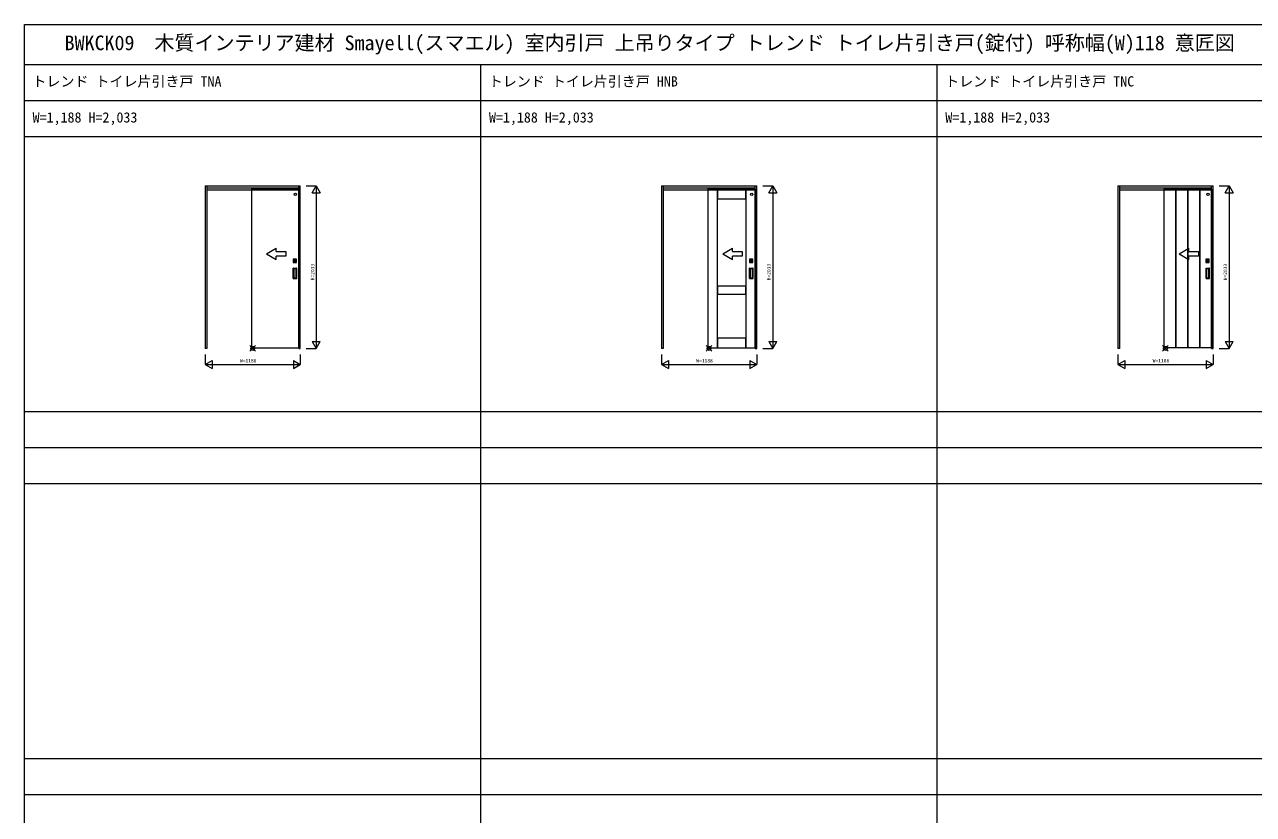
# Model space of a CAD drawing. Units: millimetres, scale not verified. Extents: x -14341 to 14341, y -10000 to 10000.
# Drawn here: x -14341 to 1008, y 130 to 10000 of the extents above; entities that cross this region are included whole.
import ezdxf
from ezdxf.enums import TextEntityAlignment as Align

# ---------------------------------------------------------------- set-up
doc = ezdxf.new("R2010")
doc.units = ezdxf.units.MM
doc.header["$LTSCALE"] = 50
doc.layers.add('0-0_0', color=7, linetype='Continuous')
for name, color, linetype, lineweight in [('0-1_YKK_F1', 7, 'Continuous', 18), ('0-2_YKK_IN', 1, 'Continuous', 18), ('0-3_YKK_A1', 4, 'Continuous', 18), ('0-4_YKK_N1', 2, 'Continuous', 18)]:
    doc.layers.add(name, color=color, linetype=linetype, lineweight=lineweight)
doc.styles.add('ＭＳ ゴシック', font='')
doc.styles.get('ＭＳ ゴシック').set_extended_font_data('MS Gothic')

msp = doc.modelspace()

# ---------------------------------------------------------------- linework, layer by layer
at = {"layer": '0-1_YKK_F1'}
for p, q in [((-14340.51, -10000), (-14340.51, 10000)), ((-14340.51, 10000), (14340.51, 10000)), ((-14340.51, 9500), (14159.49, 9500)), ((-8640.51, -10000), (-8640.51, 9500)), ((-2940.51, -10000), (-2940.51, 9500)), ((-14340.51, 9050), (14159.49, 9050)), ((-14340.51, 8600), (14159.49, 8600)), ((-14340.51, 5165), (14159.49, 5165)), ((-14340.51, 4715), (14159.49, 4715)), ((-14340.51, 4265), (14159.49, 4265)), ((-14340.51, 830), (14159.49, 830)), ((-14340.51, 380), (14159.49, 380))]:
    msp.add_line(p, q, dxfattribs=at)
at = {"layer": '0-2_YKK_IN'}
for p, q in [((-11525.86, 5917.14), (-11455.15, 5987.86)), ((-11525.86, 5987.86), (-11455.15, 5917.14)), ((-5825.86, 5917.14), (-5755.15, 5987.86)), ((-5825.86, 5987.86), (-5755.15, 5917.14)), ((-125.86, 5917.14), (-55.15, 5987.86)), ((-125.86, 5987.86), (-55.15, 5917.14))]:
    msp.add_line(p, q, dxfattribs=at)
for centre in [(-11490.51, 5952.5), (-5790.51, 5952.5), (-90.51, 5952.5)]:
    msp.add_circle(centre, 25, dxfattribs=at)
at = {"layer": '0-3_YKK_A1'}
for p, q in [((-12084.51, 7985.5), (-10896.51, 7985.5)), ((-12084.51, 7985.5), (-12084.51, 5952.5)), ((-10916.51, 5952.5), (-10916.51, 7985.5)), ((-6384.51, 7985.5), (-5196.51, 7985.5)), ((-6384.51, 7985.5), (-6384.51, 5952.5)), ((-5216.51, 5952.5), (-5216.51, 7985.5)), ((-684.51, 7985.5), (503.49, 7985.5)), ((-684.51, 7985.5), (-684.51, 5952.5)), ((483.49, 5952.5), (483.49, 7985.5)), ((-12064.51, 7961.5), (-10916.51, 7961.5)), ((-12064.51, 7934.5), (-10916.51, 7934.5)), ((-11505.51, 7961.5), (-11505.51, 7941.5)), ((-10913.01, 5961.5), (-10913.01, 7941.5)), ((-6364.51, 7961.5), (-5216.51, 7961.5)), ((-6364.51, 7934.5), (-5216.51, 7934.5)), ((-5805.51, 7961.5), (-5805.51, 7941.5)), ((-664.51, 7961.5), (483.49, 7961.5)), ((-664.51, 7934.5), (483.49, 7934.5)), ((-105.51, 7961.5), (-105.51, 7941.5)), ((-105.51, 5961.5), (-105.51, 7941.5)), ((38.62, 5961.5), (38.62, 7941.5)), ((42.62, 5961.5), (42.62, 7941.5)), ((188.74, 5961.5), (188.74, 7941.5)), ((192.74, 5961.5), (192.74, 7941.5)), ((338.87, 5961.5), (338.87, 7941.5)), ((342.87, 5961.5), (342.87, 7941.5)), ((-11318.24, 7135.22), (-11198.24, 7204.5)), ((-11318.24, 7135.22), (-11198.24, 7065.94)), ((-11198.24, 7165.22), (-11198.24, 7204.5)), ((-11198.24, 7065.94), (-11198.24, 7105.22)), ((-10985.01, 7069), (-10985.01, 7028)), ((-10943.51, 7069.5), (-10984.51, 7069.5)), ((-10979.76, 7033.25), (-10979.76, 7063.75)), ((-10979.66, 7033.35), (-10979.66, 7063.65)), ((-10979.26, 7064.25), (-10948.76, 7064.25)), ((-10979.16, 7064.15), (-10948.86, 7064.15)), ((-10948.36, 7063.65), (-10948.36, 7033.35)), ((-10948.26, 7063.75), (-10948.26, 7033.25)), ((-10943.01, 7028), (-10943.01, 7069)), ((-5618.24, 7135.22), (-5498.24, 7204.5)), ((-5618.24, 7135.22), (-5498.24, 7065.94)), ((-5498.24, 7165.22), (-5498.24, 7204.5)), ((-5498.24, 7065.94), (-5498.24, 7105.22)), ((-5285.01, 7069), (-5285.01, 7028)), ((-5243.51, 7069.5), (-5284.51, 7069.5)), ((-5279.76, 7033.25), (-5279.76, 7063.75)), ((-5279.66, 7033.35), (-5279.66, 7063.65)), ((-5279.26, 7064.25), (-5248.76, 7064.25)), ((-5279.16, 7064.15), (-5248.86, 7064.15)), ((-5248.36, 7063.65), (-5248.36, 7033.35)), ((-5248.26, 7063.75), (-5248.26, 7033.25)), ((-5243.01, 7028), (-5243.01, 7069)), ((81.76, 7135.22), (201.76, 7204.5)), ((81.76, 7135.22), (201.76, 7065.94)), ((201.76, 7165.22), (201.76, 7204.5)), ((201.76, 7065.94), (201.76, 7105.22)), ((414.99, 7069), (414.99, 7028)), ((456.49, 7069.5), (415.49, 7069.5)), ((420.24, 7033.25), (420.24, 7063.75)), ((420.34, 7033.35), (420.34, 7063.65)), ((420.74, 7064.25), (451.24, 7064.25)), ((420.84, 7064.15), (451.14, 7064.15)), ((451.64, 7063.65), (451.64, 7033.35)), ((451.74, 7063.75), (451.74, 7033.25)), ((456.99, 7028), (456.99, 7069)), ((-10984.51, 7027.5), (-10943.51, 7027.5)), ((-10984.01, 6827.5), (-10984.01, 6955.5)), ((-10983.01, 6956.5), (-10943.01, 6956.5)), ((-10948.76, 7032.75), (-10979.26, 7032.75)), ((-10967.01, 7032.85), (-10979.16, 7032.85)), ((-10978.01, 6945.5), (-10978.01, 6837.5)), ((-10977.36, 7050.6), (-10977.36, 7046.4)), ((-10971.21, 7050.6), (-10977.36, 7050.6)), ((-10977.36, 7046.4), (-10976.61, 7047.15)), ((-10971.21, 7046.4), (-10977.36, 7046.4)), ((-10949.01, 6946.5), (-10977.01, 6946.5)), ((-10976.61, 7049.85), (-10971.39, 7049.85)), ((-10971.39, 7047.15), (-10976.61, 7047.15)), ((-10967.01, 7033.1), (-10967.01, 7032.85)), ((-10961.01, 7033.1), (-10967.01, 7033.1)), ((-10965.26, 7044.25), (-10965.26, 7052.75)), ((-10962.76, 7052.75), (-10962.76, 7044.25)), ((-10961.01, 7032.85), (-10961.01, 7033.1)), ((-10948.86, 7032.85), (-10961.01, 7032.85)), ((-10956.81, 7050.6), (-10950.66, 7050.6)), ((-10956.81, 7046.4), (-10950.66, 7046.4)), ((-10951.41, 7049.85), (-10956.63, 7049.85)), ((-10956.63, 7047.15), (-10951.41, 7047.15)), ((-10950.66, 7046.4), (-10951.41, 7047.15)), ((-10950.66, 7050.6), (-10950.66, 7046.4)), ((-10948.01, 6837.5), (-10948.01, 6945.5)), ((-10942.01, 6827.5), (-10942.01, 6955.5)), ((-5284.51, 7027.5), (-5243.51, 7027.5)), ((-5284.01, 6827.5), (-5284.01, 6955.5)), ((-5283.01, 6956.5), (-5243.01, 6956.5)), ((-5248.76, 7032.75), (-5279.26, 7032.75)), ((-5267.01, 7032.85), (-5279.16, 7032.85)), ((-5278.01, 6945.5), (-5278.01, 6837.5)), ((-5277.36, 7050.6), (-5277.36, 7046.4)), ((-5271.21, 7050.6), (-5277.36, 7050.6)), ((-5277.36, 7046.4), (-5276.61, 7047.15)), ((-5271.21, 7046.4), (-5277.36, 7046.4)), ((-5249.01, 6946.5), (-5277.01, 6946.5)), ((-5276.61, 7049.85), (-5271.39, 7049.85)), ((-5271.39, 7047.15), (-5276.61, 7047.15)), ((-5267.01, 7033.1), (-5267.01, 7032.85)), ((-5261.01, 7033.1), (-5267.01, 7033.1)), ((-5265.26, 7044.25), (-5265.26, 7052.75)), ((-5262.76, 7052.75), (-5262.76, 7044.25)), ((-5261.01, 7032.85), (-5261.01, 7033.1)), ((-5248.86, 7032.85), (-5261.01, 7032.85)), ((-5256.81, 7050.6), (-5250.66, 7050.6)), ((-5256.81, 7046.4), (-5250.66, 7046.4)), ((-5251.41, 7049.85), (-5256.63, 7049.85)), ((-5256.63, 7047.15), (-5251.41, 7047.15)), ((-5250.66, 7046.4), (-5251.41, 7047.15)), ((-5250.66, 7050.6), (-5250.66, 7046.4)), ((-5248.01, 6837.5), (-5248.01, 6945.5)), ((-5242.01, 6827.5), (-5242.01, 6955.5)), ((415.49, 7027.5), (456.49, 7027.5)), ((415.99, 6827.5), (415.99, 6955.5)), ((416.99, 6956.5), (456.99, 6956.5)), ((451.24, 7032.75), (420.74, 7032.75)), ((432.99, 7032.85), (420.84, 7032.85)), ((421.99, 6945.5), (421.99, 6837.5)), ((422.64, 7050.6), (422.64, 7046.4)), ((428.79, 7050.6), (422.64, 7050.6)), ((422.64, 7046.4), (423.39, 7047.15)), ((428.79, 7046.4), (422.64, 7046.4)), ((450.99, 6946.5), (422.99, 6946.5)), ((423.39, 7049.85), (428.61, 7049.85)), ((428.61, 7047.15), (423.39, 7047.15)), ((432.99, 7033.1), (432.99, 7032.85)), ((438.99, 7033.1), (432.99, 7033.1)), ((434.74, 7044.25), (434.74, 7052.75)), ((437.24, 7052.75), (437.24, 7044.25)), ((438.99, 7032.85), (438.99, 7033.1)), ((451.14, 7032.85), (438.99, 7032.85)), ((443.19, 7050.6), (449.34, 7050.6)), ((443.19, 7046.4), (449.34, 7046.4)), ((448.59, 7049.85), (443.37, 7049.85)), ((443.37, 7047.15), (448.59, 7047.15)), ((449.34, 7046.4), (448.59, 7047.15)), ((449.34, 7050.6), (449.34, 7046.4)), ((451.99, 6837.5), (451.99, 6945.5)), ((457.99, 6827.5), (457.99, 6955.5)), ((-10983.01, 6826.5), (-10943.01, 6826.5)), ((-10977.01, 6836.5), (-10949.01, 6836.5)), ((-5283.01, 6826.5), (-5243.01, 6826.5)), ((-5277.01, 6836.5), (-5249.01, 6836.5)), ((416.99, 6826.5), (456.99, 6826.5)), ((422.99, 6836.5), (450.99, 6836.5)), ((-11505.51, 5961.5), (-10913.01, 5961.5)), ((486.99, 5961.5), (-105.51, 5961.5))]:
    msp.add_line(p, q, dxfattribs=at)
for points in [[(-12064.51, 7985.5), (-12064.51, 5952.5), (-12084.51, 5952.5)], [(-10916.51, 5952.5), (-10896.51, 5952.5), (-10896.51, 7985.5)], [(-6364.51, 7985.5), (-6364.51, 5952.5), (-6384.51, 5952.5)], [(-5216.51, 5952.5), (-5196.51, 5952.5), (-5196.51, 7985.5)], [(-664.51, 7985.5), (-664.51, 5952.5), (-684.51, 5952.5)], [(483.49, 5952.5), (503.49, 5952.5), (503.49, 7985.5)], [(-10913.01, 7941.5), (-11505.51, 7941.5), (-11505.51, 5961.5)], [(-105.51, 7941.5), (486.99, 7941.5), (486.99, 5961.5)], [(-11198.24, 7165.22), (-11078.24, 7165.22), (-11078.24, 7105.22), (-11198.24, 7105.22)], [(-5498.24, 7165.22), (-5378.24, 7165.22), (-5378.24, 7105.22), (-5498.24, 7105.22)], [(201.76, 7165.22), (321.76, 7165.22), (321.76, 7105.22), (201.76, 7105.22)], [(-10976.61, 7047.15), (-10976.61, 7049.85), (-10977.36, 7050.6)], [(-10951.41, 7047.15), (-10951.41, 7049.85), (-10950.66, 7050.6)], [(-5276.61, 7047.15), (-5276.61, 7049.85), (-5277.36, 7050.6)], [(-5251.41, 7047.15), (-5251.41, 7049.85), (-5250.66, 7050.6)], [(423.39, 7047.15), (423.39, 7049.85), (422.64, 7050.6)], [(448.59, 7047.15), (448.59, 7049.85), (449.34, 7050.6)]]:
    msp.add_lwpolyline(points, dxfattribs=at)
for points in [[(-5805.51, 5961.5), (-5685.51, 5961.5), (-5685.51, 7941.5), (-5805.51, 7941.5)], [(-5685.51, 7821.5), (-5333.01, 7821.5), (-5333.01, 7941.5), (-5685.51, 7941.5)], [(-5333.01, 5961.5), (-5213.01, 5961.5), (-5213.01, 7941.5), (-5333.01, 7941.5)], [(-5685.51, 6631.5), (-5333.01, 6631.5), (-5333.01, 6731.5), (-5685.51, 6731.5)], [(-5685.51, 5961.5), (-5333.01, 5961.5), (-5333.01, 6081.5), (-5685.51, 6081.5)]]:
    msp.add_lwpolyline(points, close=True, dxfattribs=at)
for centre, radius in [((-10958.01, 7879.5), 15), ((-5258.01, 7879.5), 15), ((441.99, 7879.5), 15), ((-10964.01, 7048.5), 7.25), ((-10964.01, 7048.5), 6), ((-10964.01, 7048.5), 5.9), ((-5264.01, 7048.5), 7.25), ((-5264.01, 7048.5), 6), ((-5264.01, 7048.5), 5.9), ((435.99, 7048.5), 7.25), ((435.99, 7048.5), 6), ((435.99, 7048.5), 5.9)]:
    msp.add_circle(centre, radius, dxfattribs=at)
for centre, radius, start, end in [((-10984.51, 7069), 0.5, 90, 180), ((-10979.26, 7063.75), 0.5, 90, 180), ((-10979.16, 7063.65), 0.5, 90, 180), ((-10948.86, 7063.65), 0.5, 0, 90), ((-10948.76, 7063.75), 0.5, 0, 90), ((-10943.51, 7069), 0.5, 0, 90), ((-5284.51, 7069), 0.5, 90, 180), ((-5279.26, 7063.75), 0.5, 90, 180), ((-5279.16, 7063.65), 0.5, 90, 180), ((-5248.86, 7063.65), 0.5, 0, 90), ((-5248.76, 7063.75), 0.5, 0, 90), ((-5243.51, 7069), 0.5, 0, 90), ((415.49, 7069), 0.5, 90, 180), ((420.74, 7063.75), 0.5, 90, 180), ((420.84, 7063.65), 0.5, 90, 180), ((451.14, 7063.65), 0.5, 0, 90), ((451.24, 7063.75), 0.5, 0, 90), ((456.49, 7069), 0.5, 0, 90), ((-10984.51, 7028), 0.5, 180, 270), ((-10983.01, 6955.5), 1, 90, 180), ((-10979.26, 7033.25), 0.5, 180, 270), ((-10979.16, 7033.35), 0.5, 180, 270), ((-10977.01, 6945.5), 1, 90, 180), ((-10964.01, 7048.5), 7.5, 163.7398, 196.2602), ((-10964.01, 7052.75), 1.25, 90, 180), ((-10964.01, 7044.25), 1.25, 180, 270), ((-10964.01, 7052.75), 1.25, 0, 90), ((-10964.01, 7044.25), 1.25, 270, 0), ((-10964.01, 7048.5), 7.5, 343.7398, 16.2602), ((-10949.01, 6945.5), 1, 360, 90), ((-10948.86, 7033.35), 0.5, 270, 0), ((-10948.76, 7033.25), 0.5, 270, 0), ((-10943.51, 7028), 0.5, 270, 0), ((-10943.01, 6955.5), 1, 0, 90), ((-5284.51, 7028), 0.5, 180, 270), ((-5283.01, 6955.5), 1, 90, 180), ((-5279.26, 7033.25), 0.5, 180, 270), ((-5279.16, 7033.35), 0.5, 180, 270), ((-5277.01, 6945.5), 1, 90, 180), ((-5264.01, 7048.5), 7.5, 163.7398, 196.2602), ((-5264.01, 7052.75), 1.25, 90, 180), ((-5264.01, 7044.25), 1.25, 180, 270), ((-5264.01, 7052.75), 1.25, 0, 90), ((-5264.01, 7044.25), 1.25, 270, 0), ((-5264.01, 7048.5), 7.5, 343.7398, 16.2602), ((-5249.01, 6945.5), 1, 360, 90), ((-5248.86, 7033.35), 0.5, 270, 0), ((-5248.76, 7033.25), 0.5, 270, 0), ((-5243.51, 7028), 0.5, 270, 0), ((-5243.01, 6955.5), 1, 0, 90), ((415.49, 7028), 0.5, 180, 270), ((416.99, 6955.5), 1, 90, 180), ((420.74, 7033.25), 0.5, 180, 270), ((420.84, 7033.35), 0.5, 180, 270), ((422.99, 6945.5), 1, 90, 180), ((435.99, 7048.5), 7.5, 163.7398, 196.2602), ((435.99, 7052.75), 1.25, 90, 180), ((435.99, 7044.25), 1.25, 180, 270), ((435.99, 7052.75), 1.25, 0, 90), ((435.99, 7044.25), 1.25, 270, 0), ((435.99, 7048.5), 7.5, 343.7398, 16.2602), ((450.99, 6945.5), 1, 360, 90), ((451.14, 7033.35), 0.5, 270, 0), ((451.24, 7033.25), 0.5, 270, 0), ((456.49, 7028), 0.5, 270, 0), ((456.99, 6955.5), 1, 0, 90), ((-10983.01, 6827.5), 1, 180, 270), ((-10977.01, 6837.5), 1, 180, 270), ((-10949.01, 6837.5), 1, 270, 360), ((-10943.01, 6827.5), 1, 270, 0), ((-5283.01, 6827.5), 1, 180, 270), ((-5277.01, 6837.5), 1, 180, 270), ((-5249.01, 6837.5), 1, 270, 360), ((-5243.01, 6827.5), 1, 270, 0), ((416.99, 6827.5), 1, 180, 270), ((422.99, 6837.5), 1, 180, 270), ((450.99, 6837.5), 1, 270, 360), ((456.99, 6827.5), 1, 270, 0)]:
    msp.add_arc(centre, radius, start, end, dxfattribs=at)
at = {"layer": '0-4_YKK_N1'}
for p, q in [((-10821.51, 7985.5), (-10696.51, 7985.5)), ((-10696.51, 7985.5), (-10696.51, 5952.5)), ((-5121.51, 7985.5), (-4996.51, 7985.5)), ((-4996.51, 7985.5), (-4996.51, 5952.5)), ((578.49, 7985.5), (703.49, 7985.5)), ((703.49, 7985.5), (703.49, 5952.5)), ((-10746.51, 7898.9), (-10646.51, 7898.9)), ((-5046.51, 7898.9), (-4946.51, 7898.9)), ((653.49, 7898.9), (753.49, 7898.9)), ((-10746.51, 6039.1), (-10646.51, 6039.1)), ((-5046.51, 6039.1), (-4946.51, 6039.1)), ((653.49, 6039.1), (753.49, 6039.1)), ((-10896.51, 5877.5), (-10896.51, 5752.5)), ((-10821.51, 5952.5), (-10696.51, 5952.5)), ((-5196.51, 5877.5), (-5196.51, 5752.5)), ((-5121.51, 5952.5), (-4996.51, 5952.5)), ((503.49, 5877.5), (503.49, 5752.5)), ((578.49, 5952.5), (703.49, 5952.5)), ((-12084.51, 5752.5), (-11997.91, 5802.5)), ((-12084.51, 5752.5), (-11997.91, 5702.5)), ((-11997.91, 5802.5), (-11997.91, 5702.5)), ((-10983.11, 5802.5), (-10896.51, 5752.5)), ((-6384.51, 5752.5), (-6297.91, 5802.5)), ((-6384.51, 5752.5), (-6297.91, 5702.5)), ((-6297.91, 5802.5), (-6297.91, 5702.5)), ((-5283.11, 5802.5), (-5196.51, 5752.5)), ((-684.51, 5752.5), (-597.91, 5802.5)), ((-684.51, 5752.5), (-597.91, 5702.5)), ((-597.91, 5802.5), (-597.91, 5702.5)), ((416.89, 5802.5), (503.49, 5752.5))]:
    msp.add_line(p, q, dxfattribs=at)
for points in [[(-10746.51, 7898.9), (-10696.51, 7985.5), (-10646.51, 7898.9)], [(-5046.51, 7898.9), (-4996.51, 7985.5), (-4946.51, 7898.9)], [(653.49, 7898.9), (703.49, 7985.5), (753.49, 7898.9)], [(-10746.51, 6039.1), (-10696.51, 5952.5), (-10646.51, 6039.1)], [(-5046.51, 6039.1), (-4996.51, 5952.5), (-4946.51, 6039.1)], [(653.49, 6039.1), (703.49, 5952.5), (753.49, 6039.1)], [(-12084.51, 5877.5), (-12084.51, 5752.5), (-10896.51, 5752.5)], [(-6384.51, 5877.5), (-6384.51, 5752.5), (-5196.51, 5752.5)], [(-684.51, 5877.5), (-684.51, 5752.5), (503.49, 5752.5)], [(-10983.11, 5802.5), (-10983.11, 5702.5), (-10896.51, 5752.5)], [(-5283.11, 5802.5), (-5283.11, 5702.5), (-5196.51, 5752.5)], [(416.89, 5802.5), (416.89, 5702.5), (503.49, 5752.5)]]:
    msp.add_lwpolyline(points, dxfattribs=at)

# ---------------------------------------------------------------- texts
at = {"layer": '0-0_0', "style": 'ＭＳ ゴシック'}
for s, height, p in [('BWKCK09  木質インテリア建材 Smayell(スマエル) 室内引戸 上吊りタイプ トレンド トイレ片引き戸(錠付) 呼称幅(W)118 意匠図', 183.3, (-13840.51, 9625)), ('トレンド トイレ片引き戸 TNA', 128.3, (-14242.51, 9187.5)), ('トレンド トイレ片引き戸 HNB', 128.3, (-8542.51, 9187.5)), ('トレンド トイレ片引き戸 TNC', 128.3, (-2842.51, 9187.5)), ('W=1,188 H=2,033', 128.3, (-14240.51, 8737.5)), ('W=1,188 H=2,033', 128.3, (-8540.51, 8737.5)), ('W=1,188 H=2,033', 128.3, (-2840.51, 8737.5))]:
    msp.add_text(s, height=height, dxfattribs=at).set_placement(p, align=Align.BOTTOM_LEFT)
at = {"layer": '0-4_YKK_N1', "color": 7, "style": 'ＭＳ ゴシック'}
for p in [(-10708.51, 6804), (-5008.51, 6804), (691.49, 6804)]:
    msp.add_text('H=2033', height=43.99, rotation=90, dxfattribs=at).set_placement(p, align=Align.BOTTOM_LEFT)
for p in [(-11650.51, 5764.5), (-5950.51, 5764.5), (-250.51, 5764.5)]:
    msp.add_text('W=1188', height=43.99, dxfattribs=at).set_placement(p, align=Align.BOTTOM_LEFT)

doc.saveas('drawing.dxf')
